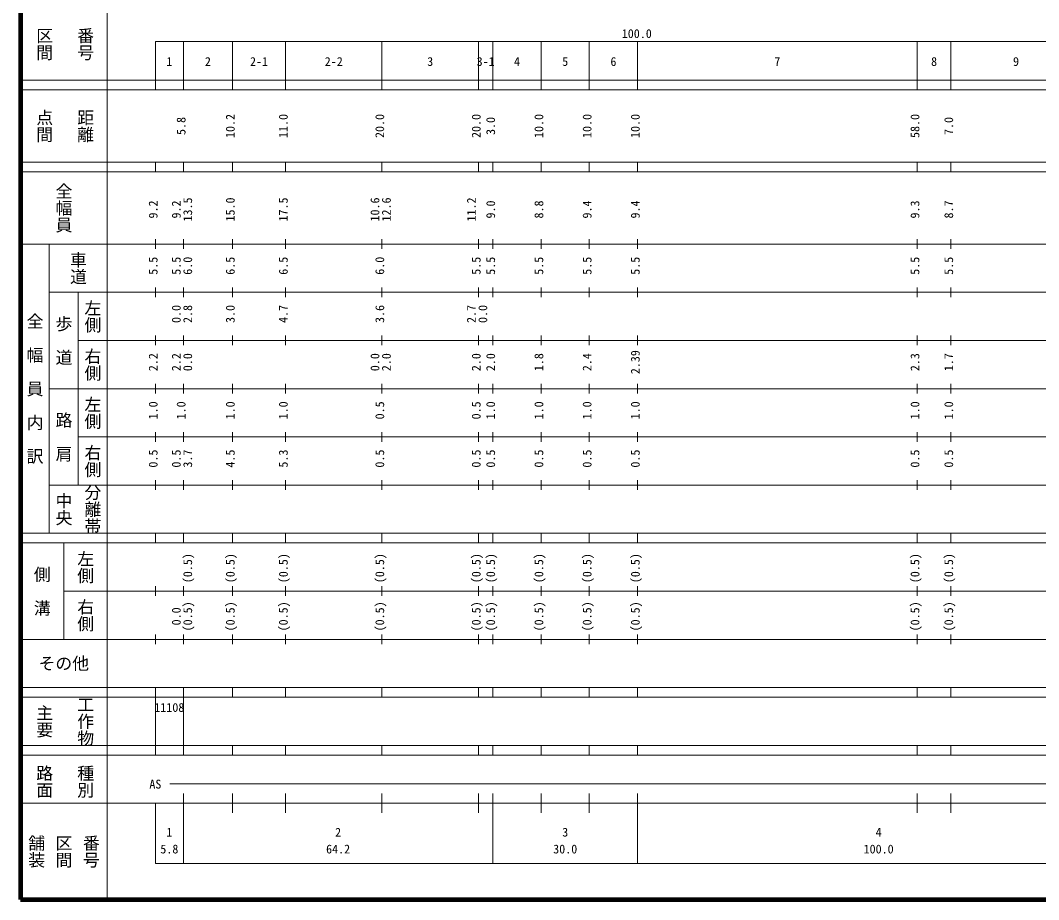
# Model space of a CAD drawing. Units: millimetres on the paper, enlarged 1000 times. Extents: x 40000 to 680000, y 20000 to 380000.
# Drawn here: x 40000 to 251186, y 20000 to 202409 of the extents above; entities that cross this region are included whole.
import ezdxf
from ezdxf.enums import TextEntityAlignment as Align

# ---------------------------------------------------------------- set-up
doc = ezdxf.new("R2010")
doc.units = ezdxf.units.MM
doc.header["$LTSCALE"] = 1000
doc.layers.add('M-TTL', color=2, linetype='Continuous', lineweight=140)
doc.layers.add('M-TTL-BAND', color=7, linetype='Continuous', lineweight=13)
doc.styles.add('@ＭＳ ゴシック', font='')
doc.styles.add('ＭＳ ゴシック', font='')
doc.styles.get('@ＭＳ ゴシック').set_extended_font_data('@MS Gothic')
doc.styles.get('ＭＳ ゴシック').set_extended_font_data('MS Gothic')

msp = doc.modelspace()

# ---------------------------------------------------------------- linework, layer by layer
at = {"layer": 'M-TTL'}
for p, q in [((40000, 380000), (40000, 20000)), ((40000, 20000), (680000, 20000))]:
    msp.add_line(p, q, dxfattribs=at)
at = {"layer": 'M-TTL-BAND'}
for p, q in [((58000, 370000), (58000, 20000)), ((68000, 198000), (579000, 198000)), ((68000, 198000), (68000, 188000)), ((73800, 188000), (73800, 198000)), ((84000, 188000), (84000, 198000)), ((95000, 188000), (95000, 198000)), ((115000, 188000), (115000, 198000)), ((135000, 188000), (135000, 198000)), ((138000, 188000), (138000, 198000)), ((148000, 188000), (148000, 198000)), ((158000, 188000), (158000, 198000)), ((168000, 188000), (168000, 198000)), ((226000, 188000), (226000, 198000)), ((233000, 188000), (233000, 198000)), ((40000, 190000), (579000, 190000)), ((40000, 188000), (579000, 188000)), ((40000, 173000), (579000, 173000)), ((68000, 171000), (68000, 173000)), ((73800, 171000), (73800, 173000)), ((84000, 171000), (84000, 173000)), ((95000, 171000), (95000, 173000)), ((115000, 171000), (115000, 173000)), ((135000, 171000), (135000, 173000)), ((138000, 171000), (138000, 173000)), ((148000, 171000), (148000, 173000)), ((158000, 171000), (158000, 173000)), ((168000, 171000), (168000, 173000)), ((226000, 171000), (226000, 173000)), ((233000, 171000), (233000, 173000)), ((40000, 171000), (579000, 171000)), ((68000, 155000), (68000, 157000)), ((73800, 155000), (73800, 157000)), ((84000, 155000), (84000, 157000)), ((95000, 155000), (95000, 157000)), ((115000, 155000), (115000, 157000)), ((135000, 155000), (135000, 157000)), ((138000, 155000), (138000, 157000)), ((148000, 155000), (148000, 157000)), ((158000, 155000), (158000, 157000)), ((168000, 155000), (168000, 157000)), ((226000, 155000), (226000, 157000)), ((233000, 155000), (233000, 157000)), ((40000, 156000), (579000, 156000)), ((46000, 96000), (46000, 156000)), ((46000, 146000), (579000, 146000)), ((52000, 146000), (52000, 106000)), ((68000, 145000), (68000, 147000)), ((73800, 145000), (73800, 147000)), ((84000, 145000), (84000, 147000)), ((95000, 145000), (95000, 147000)), ((115000, 145000), (115000, 147000)), ((135000, 145000), (135000, 147000)), ((138000, 145000), (138000, 147000)), ((148000, 145000), (148000, 147000)), ((158000, 145000), (158000, 147000)), ((168000, 145000), (168000, 147000)), ((226000, 145000), (226000, 147000)), ((233000, 145000), (233000, 147000)), ((52000, 136000), (579000, 136000)), ((68000, 135000), (68000, 137000)), ((73800, 135000), (73800, 137000)), ((84000, 135000), (84000, 137000)), ((95000, 135000), (95000, 137000)), ((115000, 135000), (115000, 137000)), ((135000, 135000), (135000, 137000)), ((138000, 135000), (138000, 137000)), ((148000, 135000), (148000, 137000)), ((158000, 135000), (158000, 137000)), ((168000, 135000), (168000, 137000)), ((226000, 135000), (226000, 137000)), ((233000, 135000), (233000, 137000)), ((68000, 125000), (68000, 127000)), ((73800, 125000), (73800, 127000)), ((84000, 125000), (84000, 127000)), ((95000, 125000), (95000, 127000)), ((115000, 125000), (115000, 127000)), ((135000, 125000), (135000, 127000)), ((138000, 125000), (138000, 127000)), ((148000, 125000), (148000, 127000)), ((158000, 125000), (158000, 127000)), ((168000, 125000), (168000, 127000)), ((226000, 125000), (226000, 127000)), ((233000, 125000), (233000, 127000)), ((46000, 126000), (579000, 126000)), ((68000, 115000), (68000, 117000)), ((73800, 115000), (73800, 117000)), ((84000, 115000), (84000, 117000)), ((95000, 115000), (95000, 117000)), ((115000, 115000), (115000, 117000)), ((135000, 115000), (135000, 117000)), ((138000, 115000), (138000, 117000)), ((148000, 115000), (148000, 117000)), ((158000, 115000), (158000, 117000)), ((168000, 115000), (168000, 117000)), ((226000, 115000), (226000, 117000)), ((233000, 115000), (233000, 117000)), ((52000, 116000), (579000, 116000)), ((46000, 106000), (579000, 106000)), ((68000, 105000), (68000, 107000)), ((73800, 105000), (73800, 107000)), ((84000, 105000), (84000, 107000)), ((95000, 105000), (95000, 107000)), ((115000, 105000), (115000, 107000)), ((135000, 105000), (135000, 107000)), ((138000, 105000), (138000, 107000)), ((148000, 105000), (148000, 107000)), ((158000, 105000), (158000, 107000)), ((168000, 105000), (168000, 107000)), ((226000, 105000), (226000, 107000)), ((233000, 105000), (233000, 107000)), ((40000, 96000), (579000, 96000)), ((68000, 94000), (68000, 96000)), ((73800, 94000), (73800, 96000)), ((84000, 94000), (84000, 96000)), ((95000, 94000), (95000, 96000)), ((115000, 94000), (115000, 96000)), ((135000, 94000), (135000, 96000)), ((138000, 94000), (138000, 96000)), ((148000, 94000), (148000, 96000)), ((158000, 94000), (158000, 96000)), ((168000, 94000), (168000, 96000)), ((226000, 94000), (226000, 96000)), ((233000, 94000), (233000, 96000)), ((40000, 94000), (579000, 94000)), ((49000, 94000), (49000, 74000)), ((68000, 83000), (68000, 85000)), ((73800, 83000), (73800, 85000)), ((84000, 83000), (84000, 85000)), ((95000, 83000), (95000, 85000)), ((115000, 83000), (115000, 85000)), ((135000, 83000), (135000, 85000)), ((138000, 83000), (138000, 85000)), ((148000, 83000), (148000, 85000)), ((158000, 83000), (158000, 85000)), ((168000, 83000), (168000, 85000)), ((226000, 83000), (226000, 85000)), ((233000, 83000), (233000, 85000)), ((49000, 84000), (579000, 84000)), ((40000, 74000), (579000, 74000)), ((68000, 73000), (68000, 75000)), ((73800, 73000), (73800, 75000)), ((84000, 73000), (84000, 75000)), ((95000, 73000), (95000, 75000)), ((115000, 73000), (115000, 75000)), ((135000, 73000), (135000, 75000)), ((138000, 73000), (138000, 75000)), ((148000, 73000), (148000, 75000)), ((158000, 73000), (158000, 75000)), ((168000, 73000), (168000, 75000)), ((226000, 73000), (226000, 75000)), ((233000, 73000), (233000, 75000)), ((40000, 64000), (579000, 64000)), ((68000, 62000), (68000, 64000)), ((73800, 62000), (73800, 64000)), ((84000, 62000), (84000, 64000)), ((95000, 62000), (95000, 64000)), ((115000, 62000), (115000, 64000)), ((135000, 62000), (135000, 64000)), ((138000, 62000), (138000, 64000)), ((148000, 62000), (148000, 64000)), ((158000, 62000), (158000, 64000)), ((168000, 62000), (168000, 64000)), ((226000, 62000), (226000, 64000)), ((233000, 62000), (233000, 64000)), ((40000, 62000), (579000, 62000)), ((68000, 52000), (68000, 62000)), ((73800, 52000), (73800, 62000)), ((40000, 52000), (579000, 52000)), ((68000, 50000), (68000, 52000)), ((73800, 50000), (73800, 52000)), ((84000, 50000), (84000, 52000)), ((95000, 50000), (95000, 52000)), ((115000, 50000), (115000, 52000)), ((135000, 50000), (135000, 52000)), ((138000, 50000), (138000, 52000)), ((148000, 50000), (148000, 52000)), ((158000, 50000), (158000, 52000)), ((168000, 50000), (168000, 52000)), ((226000, 50000), (226000, 52000)), ((233000, 50000), (233000, 52000)), ((40000, 50000), (579000, 50000)), ((71000, 44000), (145500, 44000)), ((145500, 44000), (559000, 44000)), ((73800, 27500), (73800, 42000)), ((84000, 38000), (84000, 42000)), ((95000, 38000), (95000, 42000)), ((115000, 38000), (115000, 42000)), ((135000, 38000), (135000, 42000)), ((138000, 27500), (138000, 42000)), ((148000, 38000), (148000, 42000)), ((158000, 38000), (158000, 42000)), ((168000, 27500), (168000, 42000)), ((226000, 38000), (226000, 42000)), ((233000, 38000), (233000, 42000)), ((40000, 40000), (579000, 40000)), ((68000, 40000), (68000, 27500)), ((68000, 27500), (579000, 27500))]:
    msp.add_line(p, q, dxfattribs=at)

# ---------------------------------------------------------------- texts
at = {"layer": 'M-TTL-BAND', "style": '@ＭＳ ゴシック'}
for s, p in [('区間', (45000, 197500)), ('番号', (53500, 197500)), ('点間', (45000, 180500)), ('距離', (53500, 180500)), ('全幅員', (49000, 163500)), ('車道', (52000, 151000)), ('左側', (55000, 141000)), ('全\u3000幅\u3000員\u3000内\u3000訳', (43000, 126000)), ('歩\u3000道', (49000, 136000)), ('右側', (55000, 131000)), ('左側', (55000, 121000)), ('路\u3000肩', (49000, 116000)), ('右側', (55000, 111000)), ('分離帯', (55000, 101000)), ('中央', (49000, 101000)), ('左側', (53500, 89000)), ('側\u3000溝', (44500, 84000)), ('右側', (53500, 79000)), ('工作物', (53500, 57000)), ('主要', (45000, 57000)), ('路面', (45000, 44500)), ('種別', (53500, 44500)), ('舗装', (43333, 30000)), ('区間', (49000, 30000)), ('番号', (54667, 30000))]:
    msp.add_text(s, height=2566, rotation=270, dxfattribs=at).set_placement(p, align=Align.MIDDLE_CENTER)
at = {"layer": 'M-TTL-BAND', "style": 'ＭＳ ゴシック'}
for s, p in [('100.0', (167844, 198195)), ('1', (70900, 192405)), ('2', (78900, 192405)), ('2-1', (89500, 192405)), ('2-2', (105000, 192405)), ('3', (125000, 192405)), ('3-1', (136500, 192405)), ('4', (143000, 192405)), ('5', (153000, 192405)), ('6', (163000, 192405)), ('7', (197000, 192405)), ('8', (229500, 192405)), ('9', (246500, 192405)), ('AS', (68000, 42500)), ('1', (70900, 32523)), ('2', (105900, 32523)), ('3', (153000, 32523)), ('4', (218000, 32523)), ('5.8', (70900, 29033)), ('64.2', (105900, 29033)), ('30.0', (153000, 29033)), ('100.0', (218000, 29033))]:
    msp.add_text(s, height=1833, dxfattribs=at).set_placement(p, align=Align.BOTTOM_CENTER)
for s, p in [('5.8', (74800, 180500)), ('10.2', (85000, 180500)), ('11.0', (96000, 180500)), ('20.0', (116000, 180500)), ('20.0', (136000, 180500)), ('3.0', (139000, 180500)), ('10.0', (149000, 180500)), ('10.0', (159000, 180500)), ('10.0', (169000, 180500)), ('58.0', (227000, 180500)), ('7.0', (234000, 180500)), ('9.2', (69000, 163174)), ('9.2', (73800, 163174)), ('13.5', (76170, 163174)), ('15.0', (85000, 163174)), ('17.5', (96000, 163174)), ('10.6', (115000, 163174)), ('12.6', (117370, 163174)), ('11.2', (135000, 163174)), ('9.0', (139000, 163174)), ('8.8', (149000, 163174)), ('9.4', (159000, 163174)), ('9.4', (169000, 163174)), ('9.3', (227000, 163174)), ('8.7', (234000, 163174)), ('5.5', (69000, 151500)), ('5.5', (73800, 151500)), ('6.0', (76170, 151500)), ('6.5', (85000, 151500)), ('6.5', (96000, 151500)), ('6.0', (116000, 151500)), ('5.5', (136000, 151500)), ('5.5', (139000, 151500)), ('5.5', (149000, 151500)), ('5.5', (159000, 151500)), ('5.5', (169000, 151500)), ('5.5', (227000, 151500)), ('5.5', (234000, 151500)), ('0.0', (73800, 141500)), ('2.8', (76170, 141500)), ('3.0', (85000, 141500)), ('4.7', (96000, 141500)), ('3.6', (116000, 141500)), ('2.7', (135000, 141500)), ('0.0', (137370, 141500)), ('2.2', (69000, 131500)), ('2.2', (73800, 131500)), ('0.0', (76170, 131500)), ('0.0', (115000, 131500)), ('2.0', (117370, 131500)), ('2.0', (136000, 131500)), ('2.0', (139000, 131500)), ('1.8', (149000, 131500)), ('2.4', (159000, 131500)), ('2.39', (169000, 131500)), ('2.3', (227000, 131500)), ('1.7', (234000, 131500)), ('1.0', (69000, 121500)), ('1.0', (74800, 121500)), ('1.0', (85000, 121500)), ('1.0', (96000, 121500)), ('0.5', (116000, 121500)), ('0.5', (136000, 121500)), ('1.0', (139000, 121500)), ('1.0', (149000, 121500)), ('1.0', (159000, 121500)), ('1.0', (169000, 121500)), ('1.0', (227000, 121500)), ('1.0', (234000, 121500)), ('0.5', (69000, 111500)), ('0.5', (73800, 111500)), ('3.7', (76170, 111500)), ('4.5', (85000, 111500)), ('5.3', (96000, 111500)), ('0.5', (116000, 111500)), ('0.5', (136000, 111500)), ('0.5', (139000, 111500)), ('0.5', (149000, 111500)), ('0.5', (159000, 111500)), ('0.5', (169000, 111500)), ('0.5', (227000, 111500)), ('0.5', (234000, 111500)), ('(0.5)', (76170, 88764)), ('(0.5)', (85000, 88764)), ('(0.5)', (96000, 88764)), ('(0.5)', (116000, 88764)), ('(0.5)', (136000, 88764)), ('(0.5)', (139000, 88764)), ('(0.5)', (149000, 88764)), ('(0.5)', (159000, 88764)), ('(0.5)', (169000, 88764)), ('(0.5)', (227000, 88764)), ('(0.5)', (234000, 88764)), ('0.0', (73800, 78764)), ('(0.5)', (76170, 78764)), ('(0.5)', (85000, 78764)), ('(0.5)', (96000, 78764)), ('(0.5)', (116000, 78764)), ('(0.5)', (136000, 78764)), ('(0.5)', (139000, 78764)), ('(0.5)', (149000, 78764)), ('(0.5)', (159000, 78764)), ('(0.5)', (169000, 78764)), ('(0.5)', (227000, 78764)), ('(0.5)', (234000, 78764))]:
    msp.add_text(s, height=1833, rotation=90, dxfattribs=at).set_placement(p, align=Align.BOTTOM_CENTER)
msp.add_text('その他', height=2566, dxfattribs=at).set_placement((49000, 69000), align=Align.MIDDLE_CENTER)
msp.add_text('11108', height=1833, dxfattribs=at).set_placement((67775, 58405), align=Align.BOTTOM_LEFT)

doc.saveas('drawing.dxf')
